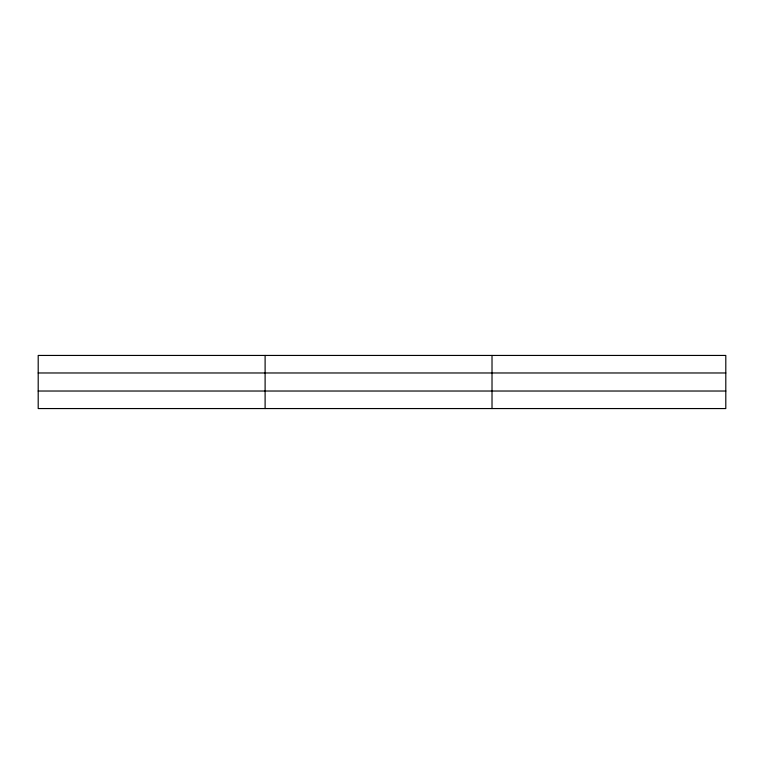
<?xml version="1.0" encoding="UTF-8"?>
<svg xmlns="http://www.w3.org/2000/svg" width="764" height="764" viewBox="0 0 764 764"><rect width="100%" height="100%" fill="white"/><g stroke="black" fill="none" stroke-linecap="round" stroke-linejoin="round"><path stroke-width="1.15" d="M265.108 408.559L265.108 355.441M492.016 408.559L492.016 355.441M725.8 391.025L725.8 408.559L38.2 408.559L38.2 355.441L725.8 355.441L725.8 391.025L38.2 391.025M38.2 372.975L725.8 372.975"/></g></svg>
